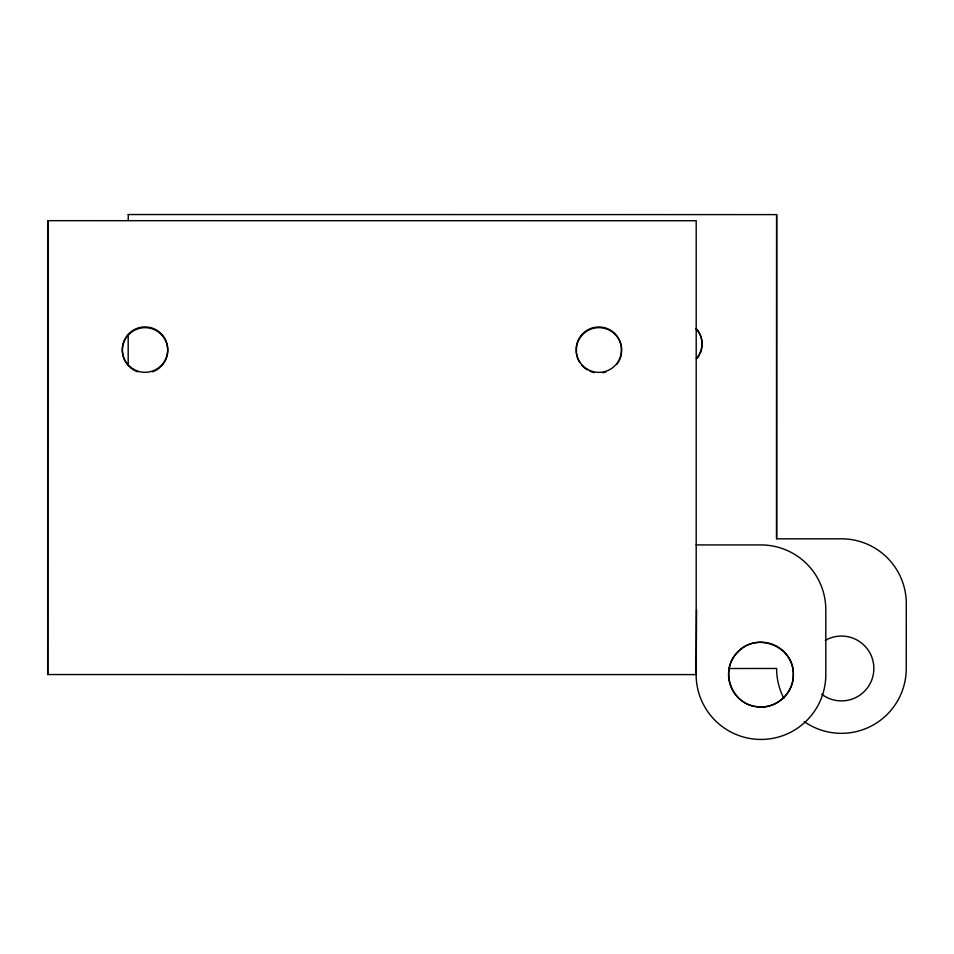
<?xml version="1.0" encoding="UTF-8"?>
<svg xmlns="http://www.w3.org/2000/svg" width="954" height="954" viewBox="0 0 954 954"><rect width="100%" height="100%" fill="white"/><g stroke="black" fill="none" stroke-linecap="round" stroke-linejoin="round"><path stroke-width="1.43" d="M47.795 674.538L47.843 220.672M128.182 364.845L128.182 335.081M128.206 220.505L128.289 214.543M804.234 721.618A64.836 64.836 0 0 0 906.252 668.492L906.3 603.643A64.836 64.836 0 0 0 841.428 538.819L776.592 538.819L776.592 214.614L128.194 214.543M776.604 538.795L776.675 214.614M576.502 347.053L576.395 352.98A22.693 22.693 0 0 0 579.853 362.687M701.846 346.517L701.953 341.699A22.693 22.693 0 0 0 695.704 328.51M736.476 653.383C720.175 670.984 731.193 702.728 754.876 706.437M737.347 652.608C754.805 631.727 792.559 645.131 793.323 672.272M696.158 544.925L760.97 544.937A64.836 64.836 0 0 1 825.806 609.785L825.806 674.609A64.836 64.836 0 0 1 760.982 739.445A64.836 64.836 0 0 1 696.146 674.597L696.575 609.761M728.856 668.504L776.616 668.468A64.836 64.836 0 0 0 783.914 698.447M755.89 706.497C775.161 710.253 794.67 693.009 793.251 673.441M616.701 364.523A22.693 22.693 0 0 0 621.376 353.743L621.495 347.816A22.693 22.693 0 0 0 576.49 347.053M605.873 372.012A22.693 22.693 0 0 1 602.976 372.728M594.139 372.585A22.693 22.693 0 0 1 589.894 371.213M587.259 369.854A22.693 22.693 0 0 1 581.618 365.06M129.017 366.396A22.693 22.693 0 0 1 129.017 334.305A22.693 22.693 0 0 1 161.119 334.305A22.693 22.693 0 0 1 161.107 366.408M160.033 367.409A22.693 22.693 0 0 1 152.354 371.845M137.781 371.845A22.693 22.693 0 0 1 130.102 367.409M825.234 640.408A32.424 32.424 0 0 1 867.162 648.744A32.424 32.424 0 0 1 864.36 691.411A32.424 32.424 0 0 1 821.704 694.202M701.834 347.626A22.693 22.693 0 0 1 700.2 353.326M699.568 354.661A22.693 22.693 0 0 1 697.147 358.406M696.372 328.593A22.693 22.693 0 0 1 696.36 358.525M47.76 220.672L47.7 674.538L696.193 674.597L696.205 220.732L47.748 220.672M133.643 369.281A22.693 22.693 0 0 0 167.689 349.629A22.693 22.693 0 0 0 133.643 329.977A22.693 22.693 0 0 0 133.643 369.281M587.509 369.329A22.693 22.693 0 0 0 621.555 349.677A22.693 22.693 0 0 0 587.509 330.024A22.693 22.693 0 0 0 587.509 369.329M738.038 697.541A32.424 32.424 0 0 0 792.285 683.004A32.424 32.424 0 0 0 752.575 643.294A32.424 32.424 0 0 0 738.038 697.541"/></g></svg>
